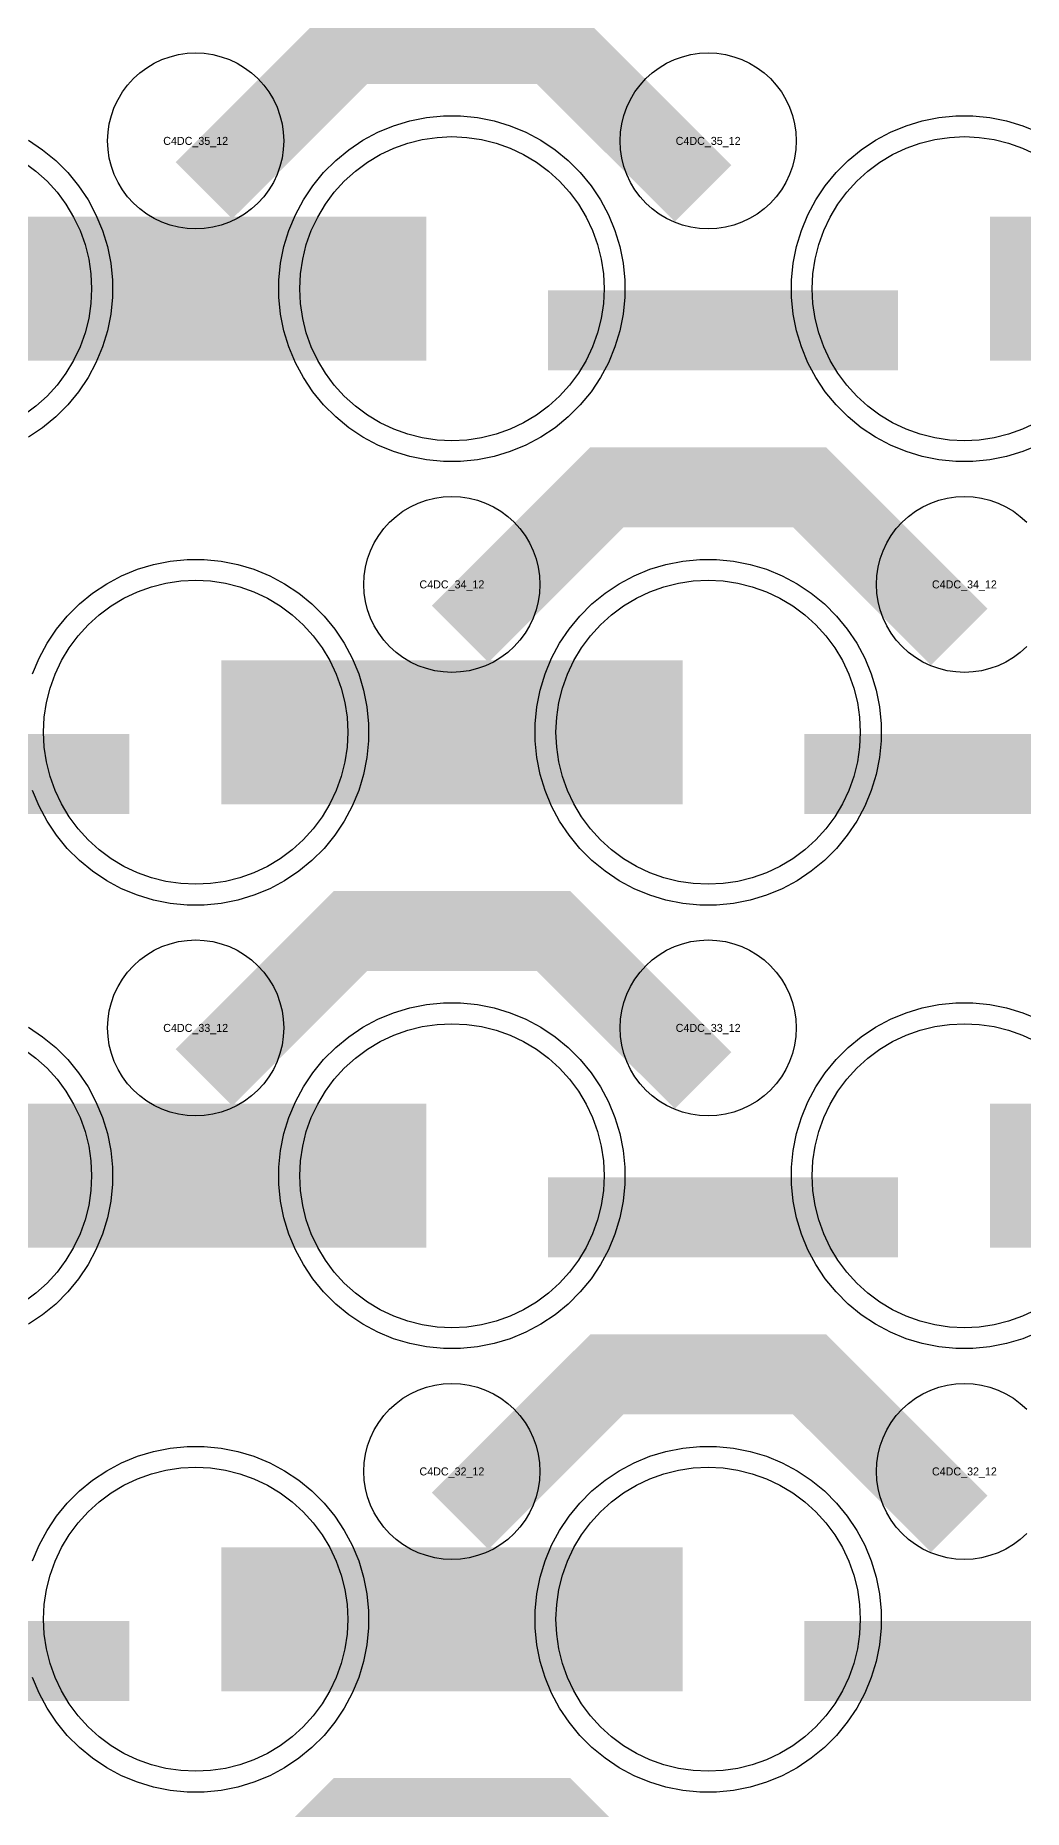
# Model space of a CAD drawing. Extents: x -11880 to 11880, y -14992 to 14992.
# Drawn here: x -8210 to -7902, y -10465 to -9911 of the extents above; entities that cross this region are included whole.
import ezdxf
from ezdxf.enums import TextEntityAlignment as Align

# ---------------------------------------------------------------- set-up
doc = ezdxf.new("R2010")
doc.units = 0
doc.header["$MEASUREMENT"] = 0
for name, color, linetype in [('GDS_775_DT_237', 138, 'CONTINUOUS'), ('RDL1_FS', 34, 'CONTINUOUS'), ('RDL_BS', 160, 'CONTINUOUS')]:
    doc.layers.add(name, color=color, linetype=linetype)

msp = doc.modelspace()

# ---------------------------------------------------------------- linework, layer by layer
at = {"layer": 'RDL1_FS', "color": 240, "true_color": 0xed1f24}
for points in [[(-8080, -10037.329), (-8084.657, -10037.1), (-8089.268, -10036.416), (-8093.791, -10035.284), (-8098.181, -10033.712), (-8102.395, -10031.72), (-8106.395, -10029.322), (-8110.14, -10026.544), (-8113.594, -10023.414), (-8116.724, -10019.96), (-8119.502, -10016.215), (-8121.9, -10012.215), (-8123.892, -10008.001), (-8125.464, -10003.611), (-8126.596, -9999.088), (-8127.28, -9994.477), (-8127.509, -9989.82), (-8127.28, -9985.163), (-8126.596, -9980.552), (-8125.464, -9976.029), (-8123.892, -9971.639), (-8121.9, -9967.425), (-8119.502, -9963.425), (-8116.724, -9959.68), (-8113.594, -9956.226), (-8110.14, -9953.096), (-8106.395, -9950.318), (-8102.395, -9947.92), (-8098.181, -9945.928), (-8093.791, -9944.356), (-8089.268, -9943.224), (-8084.657, -9942.54), (-8080, -9942.311), (-8075.343, -9942.54), (-8070.732, -9943.224), (-8066.209, -9944.356), (-8061.819, -9945.928), (-8057.605, -9947.92), (-8053.605, -9950.318), (-8049.86, -9953.096), (-8046.406, -9956.226), (-8043.276, -9959.68), (-8040.498, -9963.425), (-8038.1, -9967.425), (-8036.108, -9971.639), (-8034.536, -9976.029), (-8033.404, -9980.552), (-8032.72, -9985.163), (-8032.491, -9989.82), (-8032.72, -9994.477), (-8033.404, -9999.088), (-8034.536, -10003.611), (-8036.108, -10008.001), (-8038.1, -10012.215), (-8040.498, -10016.215), (-8043.276, -10019.96), (-8046.406, -10023.414), (-8049.86, -10026.544), (-8053.605, -10029.322), (-8057.605, -10031.72), (-8061.819, -10033.712), (-8066.209, -10035.284), (-8070.732, -10036.416), (-8075.343, -10037.1)], [(-8160, -10453.024), (-8164.657, -10452.795), (-8169.268, -10452.111), (-8173.791, -10450.979), (-8178.181, -10449.407), (-8182.395, -10447.415), (-8186.395, -10445.017), (-8190.14, -10442.239), (-8193.594, -10439.109), (-8196.724, -10435.655), (-8199.502, -10431.91), (-8201.9, -10427.91), (-8203.892, -10423.696), (-8205.464, -10419.306), (-8206.596, -10414.783), (-8207.28, -10410.172), (-8207.509, -10405.515), (-8207.28, -10400.858), (-8206.596, -10396.247), (-8205.464, -10391.724), (-8203.892, -10387.334), (-8201.9, -10383.12), (-8199.502, -10379.12), (-8196.724, -10375.375), (-8193.594, -10371.921), (-8190.14, -10368.791), (-8186.395, -10366.013), (-8182.395, -10363.615), (-8178.181, -10361.623), (-8173.791, -10360.051), (-8169.268, -10358.919), (-8164.657, -10358.235), (-8160, -10358.006), (-8155.343, -10358.235), (-8150.732, -10358.919), (-8146.209, -10360.051), (-8141.819, -10361.623), (-8137.605, -10363.615), (-8133.605, -10366.013), (-8129.86, -10368.791), (-8126.406, -10371.921), (-8123.276, -10375.375), (-8120.498, -10379.12), (-8118.1, -10383.12), (-8116.108, -10387.334), (-8114.536, -10391.724), (-8113.404, -10396.247), (-8112.72, -10400.858), (-8112.491, -10405.515), (-8112.72, -10410.172), (-8113.404, -10414.783), (-8114.536, -10419.306), (-8116.108, -10423.696), (-8118.1, -10427.91), (-8120.498, -10431.91), (-8123.276, -10435.655), (-8126.406, -10439.109), (-8129.86, -10442.239), (-8133.605, -10445.017), (-8137.605, -10447.415), (-8141.819, -10449.407), (-8146.209, -10450.979), (-8150.732, -10452.111), (-8155.343, -10452.795)], [(-8000, -10453.024), (-8004.657, -10452.795), (-8009.268, -10452.111), (-8013.791, -10450.979), (-8018.181, -10449.407), (-8022.395, -10447.415), (-8026.395, -10445.017), (-8030.14, -10442.239), (-8033.594, -10439.109), (-8036.724, -10435.655), (-8039.502, -10431.91), (-8041.9, -10427.91), (-8043.892, -10423.696), (-8045.464, -10419.306), (-8046.596, -10414.783), (-8047.28, -10410.172), (-8047.509, -10405.515), (-8047.28, -10400.858), (-8046.596, -10396.247), (-8045.464, -10391.724), (-8043.892, -10387.334), (-8041.9, -10383.12), (-8039.502, -10379.12), (-8036.724, -10375.375), (-8033.594, -10371.921), (-8030.14, -10368.791), (-8026.395, -10366.013), (-8022.395, -10363.615), (-8018.181, -10361.623), (-8013.791, -10360.051), (-8009.268, -10358.919), (-8004.657, -10358.235), (-8000, -10358.006), (-7995.343, -10358.235), (-7990.732, -10358.919), (-7986.209, -10360.051), (-7981.819, -10361.623), (-7977.605, -10363.615), (-7973.605, -10366.013), (-7969.86, -10368.791), (-7966.406, -10371.921), (-7963.276, -10375.375), (-7960.498, -10379.12), (-7958.1, -10383.12), (-7956.108, -10387.334), (-7954.536, -10391.724), (-7953.404, -10396.247), (-7952.72, -10400.858), (-7952.491, -10405.515), (-7952.72, -10410.172), (-7953.404, -10414.783), (-7954.536, -10419.306), (-7956.108, -10423.696), (-7958.1, -10427.91), (-7960.498, -10431.91), (-7963.276, -10435.655), (-7966.406, -10439.109), (-7969.86, -10442.239), (-7973.605, -10445.017), (-7977.605, -10447.415), (-7981.819, -10449.407), (-7986.209, -10450.979), (-7990.732, -10452.111), (-7995.343, -10452.795)]]:
    msp.add_lwpolyline(points, close=True, dxfattribs=at)
for points in [[(-7897.605, -10031.72), (-7901.819, -10033.712), (-7906.209, -10035.284), (-7910.732, -10036.416), (-7915.343, -10037.1), (-7920, -10037.329), (-7924.657, -10037.1), (-7929.268, -10036.416), (-7933.791, -10035.284), (-7938.181, -10033.712), (-7942.395, -10031.72), (-7946.395, -10029.322), (-7950.14, -10026.544), (-7953.594, -10023.414), (-7956.724, -10019.96), (-7959.502, -10016.215), (-7961.9, -10012.215), (-7963.892, -10008.001), (-7965.464, -10003.611), (-7966.596, -9999.088), (-7967.28, -9994.477), (-7967.509, -9989.82), (-7967.28, -9985.163), (-7966.596, -9980.552), (-7965.464, -9976.029), (-7963.892, -9971.639), (-7961.9, -9967.425), (-7959.502, -9963.425), (-7956.724, -9959.68), (-7953.594, -9956.226), (-7950.14, -9953.096), (-7946.395, -9950.318), (-7942.395, -9947.92), (-7938.181, -9945.928), (-7933.791, -9944.356), (-7929.268, -9943.224), (-7924.657, -9942.54), (-7920, -9942.311), (-7915.343, -9942.54), (-7910.732, -9943.224), (-7906.209, -9944.356), (-7901.819, -9945.928), (-7897.605, -9947.92)], [(-8213.605, -9950.318), (-8209.86, -9953.096), (-8206.406, -9956.226), (-8203.276, -9959.68), (-8200.498, -9963.425), (-8198.1, -9967.425), (-8196.108, -9971.639), (-8194.536, -9976.029), (-8193.404, -9980.552), (-8192.72, -9985.163), (-8192.491, -9989.82), (-8192.72, -9994.477), (-8193.404, -9999.088), (-8194.536, -10003.611), (-8196.108, -10008.001), (-8198.1, -10012.215), (-8200.498, -10016.215), (-8203.276, -10019.96), (-8206.406, -10023.414), (-8209.86, -10026.544), (-8213.605, -10029.322)]]:
    msp.add_lwpolyline(points, dxfattribs=at)
for points in [[(-8231.998, -9989.82, 45, 45, 0), (-8159.998, -9989.82, 45, 45, 0)], [(-8159.998, -9989.82, 45, 45, 0), (-8087.998, -9989.82, 45, 45, 0)], [(-7911.998, -9989.82, 45, 45, 0), (-7839.998, -9989.82, 45, 45, 0)], [(-8151.998, -10405.515, 45, 45, 0), (-8079.998, -10405.515, 45, 45, 0)], [(-8079.998, -10405.515, 45, 45, 0), (-8007.998, -10405.515, 45, 45, 0)]]:
    msp.add_lwpolyline(points, format="xyseb", dxfattribs=at)
at = {"layer": 'RDL1_FS'}
for points in [[(-8160, -10175.894), (-8164.657, -10175.665), (-8169.268, -10174.981), (-8173.791, -10173.849), (-8178.181, -10172.277), (-8182.395, -10170.285), (-8186.395, -10167.887), (-8190.14, -10165.109), (-8193.594, -10161.979), (-8196.724, -10158.525), (-8199.502, -10154.78), (-8201.9, -10150.78), (-8203.892, -10146.566), (-8205.464, -10142.176), (-8206.596, -10137.653), (-8207.28, -10133.042), (-8207.509, -10128.385), (-8207.28, -10123.728), (-8206.596, -10119.117), (-8205.464, -10114.594), (-8203.892, -10110.204), (-8201.9, -10105.99), (-8199.502, -10101.99), (-8196.724, -10098.245), (-8193.594, -10094.791), (-8190.14, -10091.661), (-8186.395, -10088.883), (-8182.395, -10086.485), (-8178.181, -10084.493), (-8173.791, -10082.921), (-8169.268, -10081.789), (-8164.657, -10081.105), (-8160, -10080.876), (-8155.343, -10081.105), (-8150.732, -10081.789), (-8146.209, -10082.921), (-8141.819, -10084.493), (-8137.605, -10086.485), (-8133.605, -10088.883), (-8129.86, -10091.661), (-8126.406, -10094.791), (-8123.276, -10098.245), (-8120.498, -10101.99), (-8118.1, -10105.99), (-8116.108, -10110.204), (-8114.536, -10114.594), (-8113.404, -10119.117), (-8112.72, -10123.728), (-8112.491, -10128.385), (-8112.72, -10133.042), (-8113.404, -10137.653), (-8114.536, -10142.176), (-8116.108, -10146.566), (-8118.1, -10150.78), (-8120.498, -10154.78), (-8123.276, -10158.525), (-8126.406, -10161.979), (-8129.86, -10165.109), (-8133.605, -10167.887), (-8137.605, -10170.285), (-8141.819, -10172.277), (-8146.209, -10173.849), (-8150.732, -10174.981), (-8155.343, -10175.665)], [(-8000, -10175.894), (-8004.657, -10175.665), (-8009.268, -10174.981), (-8013.791, -10173.849), (-8018.181, -10172.277), (-8022.395, -10170.285), (-8026.395, -10167.887), (-8030.14, -10165.109), (-8033.594, -10161.979), (-8036.724, -10158.525), (-8039.502, -10154.78), (-8041.9, -10150.78), (-8043.892, -10146.566), (-8045.464, -10142.176), (-8046.596, -10137.653), (-8047.28, -10133.042), (-8047.509, -10128.385), (-8047.28, -10123.728), (-8046.596, -10119.117), (-8045.464, -10114.594), (-8043.892, -10110.204), (-8041.9, -10105.99), (-8039.502, -10101.99), (-8036.724, -10098.245), (-8033.594, -10094.791), (-8030.14, -10091.661), (-8026.395, -10088.883), (-8022.395, -10086.485), (-8018.181, -10084.493), (-8013.791, -10082.921), (-8009.268, -10081.789), (-8004.657, -10081.105), (-8000, -10080.876), (-7995.343, -10081.105), (-7990.732, -10081.789), (-7986.209, -10082.921), (-7981.819, -10084.493), (-7977.605, -10086.485), (-7973.605, -10088.883), (-7969.86, -10091.661), (-7966.406, -10094.791), (-7963.276, -10098.245), (-7960.498, -10101.99), (-7958.1, -10105.99), (-7956.108, -10110.204), (-7954.536, -10114.594), (-7953.404, -10119.117), (-7952.72, -10123.728), (-7952.491, -10128.385), (-7952.72, -10133.042), (-7953.404, -10137.653), (-7954.536, -10142.176), (-7956.108, -10146.566), (-7958.1, -10150.78), (-7960.498, -10154.78), (-7963.276, -10158.525), (-7966.406, -10161.979), (-7969.86, -10165.109), (-7973.605, -10167.887), (-7977.605, -10170.285), (-7981.819, -10172.277), (-7986.209, -10173.849), (-7990.732, -10174.981), (-7995.343, -10175.665)], [(-8080, -10314.459), (-8084.657, -10314.23), (-8089.268, -10313.546), (-8093.791, -10312.414), (-8098.181, -10310.842), (-8102.395, -10308.85), (-8106.395, -10306.452), (-8110.14, -10303.674), (-8113.594, -10300.544), (-8116.724, -10297.09), (-8119.502, -10293.345), (-8121.9, -10289.345), (-8123.892, -10285.131), (-8125.464, -10280.741), (-8126.596, -10276.218), (-8127.28, -10271.607), (-8127.509, -10266.95), (-8127.28, -10262.293), (-8126.596, -10257.682), (-8125.464, -10253.159), (-8123.892, -10248.769), (-8121.9, -10244.555), (-8119.502, -10240.555), (-8116.724, -10236.81), (-8113.594, -10233.356), (-8110.14, -10230.226), (-8106.395, -10227.448), (-8102.395, -10225.05), (-8098.181, -10223.058), (-8093.791, -10221.486), (-8089.268, -10220.354), (-8084.657, -10219.67), (-8080, -10219.441), (-8075.343, -10219.67), (-8070.732, -10220.354), (-8066.209, -10221.486), (-8061.819, -10223.058), (-8057.605, -10225.05), (-8053.605, -10227.448), (-8049.86, -10230.226), (-8046.406, -10233.356), (-8043.276, -10236.81), (-8040.498, -10240.555), (-8038.1, -10244.555), (-8036.108, -10248.769), (-8034.536, -10253.159), (-8033.404, -10257.682), (-8032.72, -10262.293), (-8032.491, -10266.95), (-8032.72, -10271.607), (-8033.404, -10276.218), (-8034.536, -10280.741), (-8036.108, -10285.131), (-8038.1, -10289.345), (-8040.498, -10293.345), (-8043.276, -10297.09), (-8046.406, -10300.544), (-8049.86, -10303.674), (-8053.605, -10306.452), (-8057.605, -10308.85), (-8061.819, -10310.842), (-8066.209, -10312.414), (-8070.732, -10313.546), (-8075.343, -10314.23)]]:
    msp.add_lwpolyline(points, close=True, dxfattribs=at)
for points in [[(-8151.998, -10128.385, 45, 45, 0), (-8079.998, -10128.385, 45, 45, 0)], [(-8079.998, -10128.385, 45, 45, 0), (-8007.998, -10128.385, 45, 45, 0)], [(-8231.998, -10266.95, 45, 45, 0), (-8159.998, -10266.95, 45, 45, 0)], [(-8159.998, -10266.95, 45, 45, 0), (-8087.998, -10266.95, 45, 45, 0)], [(-7911.998, -10266.95, 45, 45, 0), (-7839.998, -10266.95, 45, 45, 0)]]:
    msp.add_lwpolyline(points, format="xyseb", dxfattribs=at)
for points in [[(-7897.605, -10308.85), (-7901.819, -10310.842), (-7906.209, -10312.414), (-7910.732, -10313.546), (-7915.343, -10314.23), (-7920, -10314.459), (-7924.657, -10314.23), (-7929.268, -10313.546), (-7933.791, -10312.414), (-7938.181, -10310.842), (-7942.395, -10308.85), (-7946.395, -10306.452), (-7950.14, -10303.674), (-7953.594, -10300.544), (-7956.724, -10297.09), (-7959.502, -10293.345), (-7961.9, -10289.345), (-7963.892, -10285.131), (-7965.464, -10280.741), (-7966.596, -10276.218), (-7967.28, -10271.607), (-7967.509, -10266.95), (-7967.28, -10262.293), (-7966.596, -10257.682), (-7965.464, -10253.159), (-7963.892, -10248.769), (-7961.9, -10244.555), (-7959.502, -10240.555), (-7956.724, -10236.81), (-7953.594, -10233.356), (-7950.14, -10230.226), (-7946.395, -10227.448), (-7942.395, -10225.05), (-7938.181, -10223.058), (-7933.791, -10221.486), (-7929.268, -10220.354), (-7924.657, -10219.67), (-7920, -10219.441), (-7915.343, -10219.67), (-7910.732, -10220.354), (-7906.209, -10221.486), (-7901.819, -10223.058), (-7897.605, -10225.05)], [(-8213.605, -10227.448), (-8209.86, -10230.226), (-8206.406, -10233.356), (-8203.276, -10236.81), (-8200.498, -10240.555), (-8198.1, -10244.555), (-8196.108, -10248.769), (-8194.536, -10253.159), (-8193.404, -10257.682), (-8192.72, -10262.293), (-8192.491, -10266.95), (-8192.72, -10271.607), (-8193.404, -10276.218), (-8194.536, -10280.741), (-8196.108, -10285.131), (-8198.1, -10289.345), (-8200.498, -10293.345), (-8203.276, -10297.09), (-8206.406, -10300.544), (-8209.86, -10303.674), (-8213.605, -10306.452)]]:
    msp.add_lwpolyline(points, dxfattribs=at)
at = {"layer": 'RDL_BS'}
for points in [[(-8157.438, -9959.134, 25, 25, 0), (-8111.623, -9913.319, 25, 25, 0), (-8078.07, -9913.319, 25, 25, 0)], [(-8001.599, -9960.033, 25, 25, 0), (-8048.313, -9913.319, 25, 25, 0), (-8078.071, -9913.319, 25, 25, 0)], [(-8077.438, -10097.699, 25, 25, 0), (-8031.623, -10051.884, 25, 25, 0), (-7998.07, -10051.884, 25, 25, 0)], [(-7921.599, -10098.598, 25, 25, 0), (-7968.313, -10051.884, 25, 25, 0), (-7998.071, -10051.884, 25, 25, 0)], [(-8289.984, -10141.398, 25, 25, 0), (-8180.719, -10141.398, 25, 25, 0)], [(-7969.984, -10141.398, 25, 25, 0), (-7860.719, -10141.398, 25, 25, 0)], [(-8157.438, -10236.264, 25, 25, 0), (-8111.623, -10190.449, 25, 25, 0), (-8078.07, -10190.449, 25, 25, 0)], [(-8001.599, -10237.163, 25, 25, 0), (-8048.313, -10190.449, 25, 25, 0), (-8078.071, -10190.449, 25, 25, 0)], [(-8049.984, -10279.963, 25, 25, 0), (-7940.719, -10279.963, 25, 25, 0)], [(-8077.438, -10374.829, 25, 25, 0), (-8031.623, -10329.014, 25, 25, 0), (-7998.07, -10329.014, 25, 25, 0)], [(-7921.599, -10375.728, 25, 25, 0), (-7968.313, -10329.014, 25, 25, 0), (-7998.071, -10329.014, 25, 25, 0)], [(-8157.438, -10513.394, 25, 25, 0), (-8111.623, -10467.579, 25, 25, 0), (-8078.07, -10467.579, 25, 25, 0)], [(-8001.599, -10514.293, 25, 25, 0), (-8048.313, -10467.579, 25, 25, 0), (-8078.071, -10467.579, 25, 25, 0)]]:
    msp.add_lwpolyline(points, format="xyseb", dxfattribs=at)
for points in [[(-8160, -9971.126), (-8162.693, -9970.994), (-8165.365, -9970.598), (-8167.984, -9969.941), (-8170.519, -9969.034), (-8172.956, -9967.882), (-8175.28, -9966.489), (-8177.443, -9964.886), (-8179.442, -9963.074), (-8181.254, -9961.075), (-8182.857, -9958.912), (-8184.25, -9956.588), (-8185.402, -9954.151), (-8186.309, -9951.616), (-8186.966, -9948.997), (-8187.362, -9946.325), (-8187.494, -9943.632), (-8187.362, -9940.939), (-8186.966, -9938.267), (-8186.309, -9935.648), (-8185.402, -9933.113), (-8184.25, -9930.676), (-8182.857, -9928.352), (-8181.254, -9926.189), (-8179.442, -9924.19), (-8177.443, -9922.378), (-8175.28, -9920.775), (-8172.956, -9919.382), (-8170.519, -9918.23), (-8167.984, -9917.323), (-8165.365, -9916.666), (-8162.693, -9916.27), (-8160, -9916.138), (-8157.307, -9916.27), (-8154.635, -9916.666), (-8152.016, -9917.323), (-8149.481, -9918.23), (-8147.044, -9919.382), (-8144.72, -9920.775), (-8142.557, -9922.378), (-8140.558, -9924.19), (-8138.746, -9926.189), (-8137.143, -9928.352), (-8135.75, -9930.676), (-8134.598, -9933.113), (-8133.691, -9935.648), (-8133.034, -9938.267), (-8132.638, -9940.939), (-8132.506, -9943.632), (-8132.638, -9946.325), (-8133.034, -9948.997), (-8133.691, -9951.616), (-8134.598, -9954.151), (-8135.75, -9956.588), (-8137.143, -9958.912), (-8138.746, -9961.075), (-8140.558, -9963.074), (-8142.557, -9964.886), (-8144.72, -9966.489), (-8147.044, -9967.882), (-8149.481, -9969.034), (-8152.016, -9969.941), (-8154.635, -9970.598), (-8157.307, -9970.994)], [(-8000, -9971.126), (-8002.693, -9970.994), (-8005.365, -9970.598), (-8007.984, -9969.941), (-8010.519, -9969.034), (-8012.956, -9967.882), (-8015.28, -9966.489), (-8017.443, -9964.886), (-8019.442, -9963.074), (-8021.254, -9961.075), (-8022.857, -9958.912), (-8024.25, -9956.588), (-8025.402, -9954.151), (-8026.309, -9951.616), (-8026.966, -9948.997), (-8027.362, -9946.325), (-8027.494, -9943.632), (-8027.362, -9940.939), (-8026.966, -9938.267), (-8026.309, -9935.648), (-8025.402, -9933.113), (-8024.25, -9930.676), (-8022.857, -9928.352), (-8021.254, -9926.189), (-8019.442, -9924.19), (-8017.443, -9922.378), (-8015.28, -9920.775), (-8012.956, -9919.382), (-8010.519, -9918.23), (-8007.984, -9917.323), (-8005.365, -9916.666), (-8002.693, -9916.27), (-8000, -9916.138), (-7997.307, -9916.27), (-7994.635, -9916.666), (-7992.016, -9917.323), (-7989.481, -9918.23), (-7987.044, -9919.382), (-7984.72, -9920.775), (-7982.557, -9922.378), (-7980.558, -9924.19), (-7978.746, -9926.189), (-7977.143, -9928.352), (-7975.75, -9930.676), (-7974.598, -9933.113), (-7973.691, -9935.648), (-7973.034, -9938.267), (-7972.638, -9940.939), (-7972.506, -9943.632), (-7972.638, -9946.325), (-7973.034, -9948.997), (-7973.691, -9951.616), (-7974.598, -9954.151), (-7975.75, -9956.588), (-7977.143, -9958.912), (-7978.746, -9961.075), (-7980.558, -9963.074), (-7982.557, -9964.886), (-7984.72, -9966.489), (-7987.044, -9967.882), (-7989.481, -9969.034), (-7992.016, -9969.941), (-7994.635, -9970.598), (-7997.307, -9970.994)], [(-8080, -10109.691), (-8082.693, -10109.559), (-8085.365, -10109.163), (-8087.984, -10108.506), (-8090.519, -10107.599), (-8092.956, -10106.447), (-8095.28, -10105.054), (-8097.443, -10103.451), (-8099.442, -10101.639), (-8101.254, -10099.64), (-8102.857, -10097.477), (-8104.25, -10095.153), (-8105.402, -10092.716), (-8106.309, -10090.181), (-8106.966, -10087.562), (-8107.362, -10084.89), (-8107.494, -10082.197), (-8107.362, -10079.504), (-8106.966, -10076.832), (-8106.309, -10074.213), (-8105.402, -10071.678), (-8104.25, -10069.241), (-8102.857, -10066.917), (-8101.254, -10064.754), (-8099.442, -10062.755), (-8097.443, -10060.943), (-8095.28, -10059.34), (-8092.956, -10057.947), (-8090.519, -10056.795), (-8087.984, -10055.888), (-8085.365, -10055.231), (-8082.693, -10054.835), (-8080, -10054.703), (-8077.307, -10054.835), (-8074.635, -10055.231), (-8072.016, -10055.888), (-8069.481, -10056.795), (-8067.044, -10057.947), (-8064.72, -10059.34), (-8062.557, -10060.943), (-8060.558, -10062.755), (-8058.746, -10064.754), (-8057.143, -10066.917), (-8055.75, -10069.241), (-8054.598, -10071.678), (-8053.691, -10074.213), (-8053.034, -10076.832), (-8052.638, -10079.504), (-8052.506, -10082.197), (-8052.638, -10084.89), (-8053.034, -10087.562), (-8053.691, -10090.181), (-8054.598, -10092.716), (-8055.75, -10095.153), (-8057.143, -10097.477), (-8058.746, -10099.64), (-8060.558, -10101.639), (-8062.557, -10103.451), (-8064.72, -10105.054), (-8067.044, -10106.447), (-8069.481, -10107.599), (-8072.016, -10108.506), (-8074.635, -10109.163), (-8077.307, -10109.559)], [(-8002.644, -10182.385), (-8007.938, -10181.868), (-8013.165, -10180.822), (-8018.205, -10179.291), (-8023.115, -10177.26), (-8027.777, -10174.768), (-8032.191, -10171.821), (-8036.292, -10168.459), (-8040.074, -10164.677), (-8043.436, -10160.576), (-8046.383, -10156.162), (-8048.875, -10151.5), (-8050.906, -10146.59), (-8052.437, -10141.55), (-8053.483, -10136.323), (-8054, -10131.029), (-8054, -10125.741), (-8053.483, -10120.447), (-8052.437, -10115.22), (-8050.906, -10110.18), (-8048.875, -10105.27), (-8046.383, -10100.608), (-8043.436, -10096.194), (-8040.074, -10092.093), (-8036.292, -10088.311), (-8032.191, -10084.949), (-8027.777, -10082.002), (-8023.115, -10079.51), (-8018.205, -10077.479), (-8013.165, -10075.948), (-8007.938, -10074.902), (-8002.644, -10074.385), (-7997.356, -10074.385), (-7992.062, -10074.902), (-7986.835, -10075.948), (-7981.795, -10077.479), (-7976.885, -10079.51), (-7972.223, -10082.002), (-7967.809, -10084.949), (-7963.708, -10088.311), (-7959.926, -10092.093), (-7956.564, -10096.194), (-7953.617, -10100.608), (-7951.125, -10105.27), (-7949.094, -10110.18), (-7947.563, -10115.22), (-7946.517, -10120.447), (-7946, -10125.741), (-7946, -10131.029), (-7946.517, -10136.323), (-7947.563, -10141.55), (-7949.094, -10146.59), (-7951.125, -10151.5), (-7953.617, -10156.162), (-7956.564, -10160.576), (-7959.926, -10164.677), (-7963.708, -10168.459), (-7967.809, -10171.821), (-7972.223, -10174.768), (-7976.885, -10177.26), (-7981.795, -10179.291), (-7986.835, -10180.822), (-7992.062, -10181.868), (-7997.356, -10182.385)], [(-8160, -10248.256), (-8162.693, -10248.124), (-8165.365, -10247.728), (-8167.984, -10247.071), (-8170.519, -10246.164), (-8172.956, -10245.012), (-8175.28, -10243.619), (-8177.443, -10242.016), (-8179.442, -10240.204), (-8181.254, -10238.205), (-8182.857, -10236.042), (-8184.25, -10233.718), (-8185.402, -10231.281), (-8186.309, -10228.746), (-8186.966, -10226.127), (-8187.362, -10223.455), (-8187.494, -10220.762), (-8187.362, -10218.069), (-8186.966, -10215.397), (-8186.309, -10212.778), (-8185.402, -10210.243), (-8184.25, -10207.806), (-8182.857, -10205.482), (-8181.254, -10203.319), (-8179.442, -10201.32), (-8177.443, -10199.508), (-8175.28, -10197.905), (-8172.956, -10196.512), (-8170.519, -10195.36), (-8167.984, -10194.453), (-8165.365, -10193.796), (-8162.693, -10193.4), (-8160, -10193.268), (-8157.307, -10193.4), (-8154.635, -10193.796), (-8152.016, -10194.453), (-8149.481, -10195.36), (-8147.044, -10196.512), (-8144.72, -10197.905), (-8142.557, -10199.508), (-8140.558, -10201.32), (-8138.746, -10203.319), (-8137.143, -10205.482), (-8135.75, -10207.806), (-8134.598, -10210.243), (-8133.691, -10212.778), (-8133.034, -10215.397), (-8132.638, -10218.069), (-8132.506, -10220.762), (-8132.638, -10223.455), (-8133.034, -10226.127), (-8133.691, -10228.746), (-8134.598, -10231.281), (-8135.75, -10233.718), (-8137.143, -10236.042), (-8138.746, -10238.205), (-8140.558, -10240.204), (-8142.557, -10242.016), (-8144.72, -10243.619), (-8147.044, -10245.012), (-8149.481, -10246.164), (-8152.016, -10247.071), (-8154.635, -10247.728), (-8157.307, -10248.124)], [(-8000, -10248.256), (-8002.693, -10248.124), (-8005.365, -10247.728), (-8007.984, -10247.071), (-8010.519, -10246.164), (-8012.956, -10245.012), (-8015.28, -10243.619), (-8017.443, -10242.016), (-8019.442, -10240.204), (-8021.254, -10238.205), (-8022.857, -10236.042), (-8024.25, -10233.718), (-8025.402, -10231.281), (-8026.309, -10228.746), (-8026.966, -10226.127), (-8027.362, -10223.455), (-8027.494, -10220.762), (-8027.362, -10218.069), (-8026.966, -10215.397), (-8026.309, -10212.778), (-8025.402, -10210.243), (-8024.25, -10207.806), (-8022.857, -10205.482), (-8021.254, -10203.319), (-8019.442, -10201.32), (-8017.443, -10199.508), (-8015.28, -10197.905), (-8012.956, -10196.512), (-8010.519, -10195.36), (-8007.984, -10194.453), (-8005.365, -10193.796), (-8002.693, -10193.4), (-8000, -10193.268), (-7997.307, -10193.4), (-7994.635, -10193.796), (-7992.016, -10194.453), (-7989.481, -10195.36), (-7987.044, -10196.512), (-7984.72, -10197.905), (-7982.557, -10199.508), (-7980.558, -10201.32), (-7978.746, -10203.319), (-7977.143, -10205.482), (-7975.75, -10207.806), (-7974.598, -10210.243), (-7973.691, -10212.778), (-7973.034, -10215.397), (-7972.638, -10218.069), (-7972.506, -10220.762), (-7972.638, -10223.455), (-7973.034, -10226.127), (-7973.691, -10228.746), (-7974.598, -10231.281), (-7975.75, -10233.718), (-7977.143, -10236.042), (-7978.746, -10238.205), (-7980.558, -10240.204), (-7982.557, -10242.016), (-7984.72, -10243.619), (-7987.044, -10245.012), (-7989.481, -10246.164), (-7992.016, -10247.071), (-7994.635, -10247.728), (-7997.307, -10248.124)], [(-8082.644, -10320.95), (-8087.938, -10320.433), (-8093.165, -10319.387), (-8098.205, -10317.856), (-8103.115, -10315.825), (-8107.777, -10313.333), (-8112.191, -10310.386), (-8116.292, -10307.024), (-8120.074, -10303.242), (-8123.436, -10299.141), (-8126.383, -10294.727), (-8128.875, -10290.065), (-8130.906, -10285.155), (-8132.437, -10280.115), (-8133.483, -10274.888), (-8134, -10269.594), (-8134, -10264.306), (-8133.483, -10259.012), (-8132.437, -10253.785), (-8130.906, -10248.745), (-8128.875, -10243.835), (-8126.383, -10239.173), (-8123.436, -10234.759), (-8120.074, -10230.658), (-8116.292, -10226.876), (-8112.191, -10223.514), (-8107.777, -10220.567), (-8103.115, -10218.075), (-8098.205, -10216.044), (-8093.165, -10214.513), (-8087.938, -10213.467), (-8082.644, -10212.95), (-8077.356, -10212.95), (-8072.062, -10213.467), (-8066.835, -10214.513), (-8061.795, -10216.044), (-8056.885, -10218.075), (-8052.223, -10220.567), (-8047.809, -10223.514), (-8043.708, -10226.876), (-8039.926, -10230.658), (-8036.564, -10234.759), (-8033.617, -10239.173), (-8031.125, -10243.835), (-8029.094, -10248.745), (-8027.563, -10253.785), (-8026.517, -10259.012), (-8026, -10264.306), (-8026, -10269.594), (-8026.517, -10274.888), (-8027.563, -10280.115), (-8029.094, -10285.155), (-8031.125, -10290.065), (-8033.617, -10294.727), (-8036.564, -10299.141), (-8039.926, -10303.242), (-8043.708, -10307.024), (-8047.809, -10310.386), (-8052.223, -10313.333), (-8056.885, -10315.825), (-8061.795, -10317.856), (-8066.835, -10319.387), (-8072.062, -10320.433), (-8077.356, -10320.95)], [(-8080, -10386.821), (-8082.693, -10386.689), (-8085.365, -10386.293), (-8087.984, -10385.636), (-8090.519, -10384.729), (-8092.956, -10383.577), (-8095.28, -10382.184), (-8097.443, -10380.581), (-8099.442, -10378.769), (-8101.254, -10376.77), (-8102.857, -10374.607), (-8104.25, -10372.283), (-8105.402, -10369.846), (-8106.309, -10367.311), (-8106.966, -10364.692), (-8107.362, -10362.02), (-8107.494, -10359.327), (-8107.362, -10356.634), (-8106.966, -10353.962), (-8106.309, -10351.343), (-8105.402, -10348.808), (-8104.25, -10346.371), (-8102.857, -10344.047), (-8101.254, -10341.884), (-8099.442, -10339.885), (-8097.443, -10338.073), (-8095.28, -10336.47), (-8092.956, -10335.077), (-8090.519, -10333.925), (-8087.984, -10333.018), (-8085.365, -10332.361), (-8082.693, -10331.965), (-8080, -10331.833), (-8077.307, -10331.965), (-8074.635, -10332.361), (-8072.016, -10333.018), (-8069.481, -10333.925), (-8067.044, -10335.077), (-8064.72, -10336.47), (-8062.557, -10338.073), (-8060.558, -10339.885), (-8058.746, -10341.884), (-8057.143, -10344.047), (-8055.75, -10346.371), (-8054.598, -10348.808), (-8053.691, -10351.343), (-8053.034, -10353.962), (-8052.638, -10356.634), (-8052.506, -10359.327), (-8052.638, -10362.02), (-8053.034, -10364.692), (-8053.691, -10367.311), (-8054.598, -10369.846), (-8055.75, -10372.283), (-8057.143, -10374.607), (-8058.746, -10376.77), (-8060.558, -10378.769), (-8062.557, -10380.581), (-8064.72, -10382.184), (-8067.044, -10383.577), (-8069.481, -10384.729), (-8072.016, -10385.636), (-8074.635, -10386.293), (-8077.307, -10386.689)]]:
    msp.add_lwpolyline(points, close=True, dxfattribs=at)
at = {"layer": 'RDL_BS', "color": 240, "true_color": 0xed1f24}
for points in [[(-8082.644, -10043.82), (-8087.938, -10043.303), (-8093.165, -10042.257), (-8098.205, -10040.726), (-8103.115, -10038.695), (-8107.777, -10036.203), (-8112.191, -10033.256), (-8116.292, -10029.894), (-8120.074, -10026.112), (-8123.436, -10022.011), (-8126.383, -10017.597), (-8128.875, -10012.935), (-8130.906, -10008.025), (-8132.437, -10002.985), (-8133.483, -9997.758), (-8134, -9992.464), (-8134, -9987.176), (-8133.483, -9981.882), (-8132.437, -9976.655), (-8130.906, -9971.615), (-8128.875, -9966.705), (-8126.383, -9962.043), (-8123.436, -9957.629), (-8120.074, -9953.528), (-8116.292, -9949.746), (-8112.191, -9946.384), (-8107.777, -9943.437), (-8103.115, -9940.945), (-8098.205, -9938.914), (-8093.165, -9937.383), (-8087.938, -9936.337), (-8082.644, -9935.82), (-8077.356, -9935.82), (-8072.062, -9936.337), (-8066.835, -9937.383), (-8061.795, -9938.914), (-8056.885, -9940.945), (-8052.223, -9943.437), (-8047.809, -9946.384), (-8043.708, -9949.746), (-8039.926, -9953.528), (-8036.564, -9957.629), (-8033.617, -9962.043), (-8031.125, -9966.705), (-8029.094, -9971.615), (-8027.563, -9976.655), (-8026.517, -9981.882), (-8026, -9987.176), (-8026, -9992.464), (-8026.517, -9997.758), (-8027.563, -10002.985), (-8029.094, -10008.025), (-8031.125, -10012.935), (-8033.617, -10017.597), (-8036.564, -10022.011), (-8039.926, -10026.112), (-8043.708, -10029.894), (-8047.809, -10033.256), (-8052.223, -10036.203), (-8056.885, -10038.695), (-8061.795, -10040.726), (-8066.835, -10042.257), (-8072.062, -10043.303), (-8077.356, -10043.82)], [(-8002.644, -10459.515), (-8007.938, -10458.998), (-8013.165, -10457.952), (-8018.205, -10456.421), (-8023.115, -10454.39), (-8027.777, -10451.898), (-8032.191, -10448.951), (-8036.292, -10445.589), (-8040.074, -10441.807), (-8043.436, -10437.706), (-8046.383, -10433.292), (-8048.875, -10428.63), (-8050.906, -10423.72), (-8052.437, -10418.68), (-8053.483, -10413.453), (-8054, -10408.159), (-8054, -10402.871), (-8053.483, -10397.577), (-8052.437, -10392.35), (-8050.906, -10387.31), (-8048.875, -10382.4), (-8046.383, -10377.738), (-8043.436, -10373.324), (-8040.074, -10369.223), (-8036.292, -10365.441), (-8032.191, -10362.079), (-8027.777, -10359.132), (-8023.115, -10356.64), (-8018.205, -10354.609), (-8013.165, -10353.078), (-8007.938, -10352.032), (-8002.644, -10351.515), (-7997.356, -10351.515), (-7992.062, -10352.032), (-7986.835, -10353.078), (-7981.795, -10354.609), (-7976.885, -10356.64), (-7972.223, -10359.132), (-7967.809, -10362.079), (-7963.708, -10365.441), (-7959.926, -10369.223), (-7956.564, -10373.324), (-7953.617, -10377.738), (-7951.125, -10382.4), (-7949.094, -10387.31), (-7947.563, -10392.35), (-7946.517, -10397.577), (-7946, -10402.871), (-7946, -10408.159), (-7946.517, -10413.453), (-7947.563, -10418.68), (-7949.094, -10423.72), (-7951.125, -10428.63), (-7953.617, -10433.292), (-7956.564, -10437.706), (-7959.926, -10441.807), (-7963.708, -10445.589), (-7967.809, -10448.951), (-7972.223, -10451.898), (-7976.885, -10454.39), (-7981.795, -10456.421), (-7986.835, -10457.952), (-7992.062, -10458.998), (-7997.356, -10459.515)]]:
    msp.add_lwpolyline(points, close=True, dxfattribs=at)
for points in [[(-7896.885, -10038.695), (-7901.795, -10040.726), (-7906.835, -10042.257), (-7912.062, -10043.303), (-7917.356, -10043.82), (-7922.644, -10043.82), (-7927.938, -10043.303), (-7933.165, -10042.257), (-7938.205, -10040.726), (-7943.115, -10038.695), (-7947.777, -10036.203), (-7952.191, -10033.256), (-7956.292, -10029.894), (-7960.074, -10026.112), (-7963.436, -10022.011), (-7966.383, -10017.597), (-7968.875, -10012.935), (-7970.906, -10008.025), (-7972.437, -10002.985), (-7973.483, -9997.758), (-7974, -9992.464), (-7974, -9987.176), (-7973.483, -9981.882), (-7972.437, -9976.655), (-7970.906, -9971.615), (-7968.875, -9966.705), (-7966.383, -9962.043), (-7963.436, -9957.629), (-7960.074, -9953.528), (-7956.292, -9949.746), (-7952.191, -9946.384), (-7947.777, -9943.437), (-7943.115, -9940.945), (-7938.205, -9938.914), (-7933.165, -9937.383), (-7927.938, -9936.337), (-7922.644, -9935.82), (-7917.356, -9935.82), (-7912.062, -9936.337), (-7906.835, -9937.383), (-7901.795, -9938.914), (-7896.885, -9940.945)], [(-8212.223, -9943.437), (-8207.809, -9946.384), (-8203.708, -9949.746), (-8199.926, -9953.528), (-8196.564, -9957.629), (-8193.617, -9962.043), (-8191.125, -9966.705), (-8189.094, -9971.615), (-8187.563, -9976.655), (-8186.517, -9981.882), (-8186, -9987.176), (-8186, -9992.464), (-8186.517, -9997.758), (-8187.563, -10002.985), (-8189.094, -10008.025), (-8191.125, -10012.935), (-8193.617, -10017.597), (-8196.564, -10022.011), (-8199.926, -10026.112), (-8203.708, -10029.894), (-8207.809, -10033.256), (-8212.223, -10036.203)], [(-8210.906, -10387.31), (-8208.875, -10382.4), (-8206.383, -10377.738), (-8203.436, -10373.324), (-8200.074, -10369.223), (-8196.292, -10365.441), (-8192.191, -10362.079), (-8187.777, -10359.132), (-8183.115, -10356.64), (-8178.205, -10354.609), (-8173.165, -10353.078), (-8167.938, -10352.032), (-8162.644, -10351.515), (-8157.356, -10351.515), (-8152.062, -10352.032), (-8146.835, -10353.078), (-8141.795, -10354.609), (-8136.885, -10356.64), (-8132.223, -10359.132), (-8127.809, -10362.079), (-8123.708, -10365.441), (-8119.926, -10369.223), (-8116.564, -10373.324), (-8113.617, -10377.738), (-8111.125, -10382.4), (-8109.094, -10387.31), (-8107.563, -10392.35), (-8106.517, -10397.577), (-8106, -10402.871), (-8106, -10408.159), (-8106.517, -10413.453), (-8107.563, -10418.68), (-8109.094, -10423.72), (-8111.125, -10428.63), (-8113.617, -10433.292), (-8116.564, -10437.706), (-8119.926, -10441.807), (-8123.708, -10445.589), (-8127.809, -10448.951), (-8132.223, -10451.898), (-8136.885, -10454.39), (-8141.795, -10456.421), (-8146.835, -10457.952), (-8152.062, -10458.998), (-8157.356, -10459.515), (-8162.644, -10459.515), (-8167.938, -10458.998), (-8173.165, -10457.952), (-8178.205, -10456.421), (-8183.115, -10454.39), (-8187.777, -10451.898), (-8192.191, -10448.951), (-8196.292, -10445.589), (-8200.074, -10441.807), (-8203.436, -10437.706), (-8206.383, -10433.292), (-8208.875, -10428.63), (-8210.906, -10423.72)]]:
    msp.add_lwpolyline(points, dxfattribs=at)
for points in [[(-8049.984, -10002.833, 25, 25, 0), (-7940.719, -10002.833, 25, 25, 0)], [(-8289.984, -10418.528, 25, 25, 0), (-8180.719, -10418.528, 25, 25, 0)], [(-7969.984, -10418.528, 25, 25, 0), (-7860.719, -10418.528, 25, 25, 0)]]:
    msp.add_lwpolyline(points, format="xyseb", dxfattribs=at)
at = {"layer": 'RDL_BS'}
for points in [[(-7900.558, -10101.639), (-7902.557, -10103.451), (-7904.72, -10105.054), (-7907.044, -10106.447), (-7909.481, -10107.599), (-7912.016, -10108.506), (-7914.635, -10109.163), (-7917.307, -10109.559), (-7920, -10109.691), (-7922.693, -10109.559), (-7925.365, -10109.163), (-7927.984, -10108.506), (-7930.519, -10107.599), (-7932.956, -10106.447), (-7935.28, -10105.054), (-7937.443, -10103.451), (-7939.442, -10101.639), (-7941.254, -10099.64), (-7942.857, -10097.477), (-7944.25, -10095.153), (-7945.402, -10092.716), (-7946.309, -10090.181), (-7946.966, -10087.562), (-7947.362, -10084.89), (-7947.494, -10082.197), (-7947.362, -10079.504), (-7946.966, -10076.832), (-7946.309, -10074.213), (-7945.402, -10071.678), (-7944.25, -10069.241), (-7942.857, -10066.917), (-7941.254, -10064.754), (-7939.442, -10062.755), (-7937.443, -10060.943), (-7935.28, -10059.34), (-7932.956, -10057.947), (-7930.519, -10056.795), (-7927.984, -10055.888), (-7925.365, -10055.231), (-7922.693, -10054.835), (-7920, -10054.703), (-7917.307, -10054.835), (-7914.635, -10055.231), (-7912.016, -10055.888), (-7909.481, -10056.795), (-7907.044, -10057.947), (-7904.72, -10059.34), (-7902.557, -10060.943), (-7900.558, -10062.755)], [(-8210.906, -10110.18), (-8208.875, -10105.27), (-8206.383, -10100.608), (-8203.436, -10096.194), (-8200.074, -10092.093), (-8196.292, -10088.311), (-8192.191, -10084.949), (-8187.777, -10082.002), (-8183.115, -10079.51), (-8178.205, -10077.479), (-8173.165, -10075.948), (-8167.938, -10074.902), (-8162.644, -10074.385), (-8157.356, -10074.385), (-8152.062, -10074.902), (-8146.835, -10075.948), (-8141.795, -10077.479), (-8136.885, -10079.51), (-8132.223, -10082.002), (-8127.809, -10084.949), (-8123.708, -10088.311), (-8119.926, -10092.093), (-8116.564, -10096.194), (-8113.617, -10100.608), (-8111.125, -10105.27), (-8109.094, -10110.18), (-8107.563, -10115.22), (-8106.517, -10120.447), (-8106, -10125.741), (-8106, -10131.029), (-8106.517, -10136.323), (-8107.563, -10141.55), (-8109.094, -10146.59), (-8111.125, -10151.5), (-8113.617, -10156.162), (-8116.564, -10160.576), (-8119.926, -10164.677), (-8123.708, -10168.459), (-8127.809, -10171.821), (-8132.223, -10174.768), (-8136.885, -10177.26), (-8141.795, -10179.291), (-8146.835, -10180.822), (-8152.062, -10181.868), (-8157.356, -10182.385), (-8162.644, -10182.385), (-8167.938, -10181.868), (-8173.165, -10180.822), (-8178.205, -10179.291), (-8183.115, -10177.26), (-8187.777, -10174.768), (-8192.191, -10171.821), (-8196.292, -10168.459), (-8200.074, -10164.677), (-8203.436, -10160.576), (-8206.383, -10156.162), (-8208.875, -10151.5), (-8210.906, -10146.59)], [(-7896.885, -10315.825), (-7901.795, -10317.856), (-7906.835, -10319.387), (-7912.062, -10320.433), (-7917.356, -10320.95), (-7922.644, -10320.95), (-7927.938, -10320.433), (-7933.165, -10319.387), (-7938.205, -10317.856), (-7943.115, -10315.825), (-7947.777, -10313.333), (-7952.191, -10310.386), (-7956.292, -10307.024), (-7960.074, -10303.242), (-7963.436, -10299.141), (-7966.383, -10294.727), (-7968.875, -10290.065), (-7970.906, -10285.155), (-7972.437, -10280.115), (-7973.483, -10274.888), (-7974, -10269.594), (-7974, -10264.306), (-7973.483, -10259.012), (-7972.437, -10253.785), (-7970.906, -10248.745), (-7968.875, -10243.835), (-7966.383, -10239.173), (-7963.436, -10234.759), (-7960.074, -10230.658), (-7956.292, -10226.876), (-7952.191, -10223.514), (-7947.777, -10220.567), (-7943.115, -10218.075), (-7938.205, -10216.044), (-7933.165, -10214.513), (-7927.938, -10213.467), (-7922.644, -10212.95), (-7917.356, -10212.95), (-7912.062, -10213.467), (-7906.835, -10214.513), (-7901.795, -10216.044), (-7896.885, -10218.075)], [(-8212.223, -10220.567), (-8207.809, -10223.514), (-8203.708, -10226.876), (-8199.926, -10230.658), (-8196.564, -10234.759), (-8193.617, -10239.173), (-8191.125, -10243.835), (-8189.094, -10248.745), (-8187.563, -10253.785), (-8186.517, -10259.012), (-8186, -10264.306), (-8186, -10269.594), (-8186.517, -10274.888), (-8187.563, -10280.115), (-8189.094, -10285.155), (-8191.125, -10290.065), (-8193.617, -10294.727), (-8196.564, -10299.141), (-8199.926, -10303.242), (-8203.708, -10307.024), (-8207.809, -10310.386), (-8212.223, -10313.333)], [(-7900.558, -10378.769), (-7902.557, -10380.581), (-7904.72, -10382.184), (-7907.044, -10383.577), (-7909.481, -10384.729), (-7912.016, -10385.636), (-7914.635, -10386.293), (-7917.307, -10386.689), (-7920, -10386.821), (-7922.693, -10386.689), (-7925.365, -10386.293), (-7927.984, -10385.636), (-7930.519, -10384.729), (-7932.956, -10383.577), (-7935.28, -10382.184), (-7937.443, -10380.581), (-7939.442, -10378.769), (-7941.254, -10376.77), (-7942.857, -10374.607), (-7944.25, -10372.283), (-7945.402, -10369.846), (-7946.309, -10367.311), (-7946.966, -10364.692), (-7947.362, -10362.02), (-7947.494, -10359.327), (-7947.362, -10356.634), (-7946.966, -10353.962), (-7946.309, -10351.343), (-7945.402, -10348.808), (-7944.25, -10346.371), (-7942.857, -10344.047), (-7941.254, -10341.884), (-7939.442, -10339.885), (-7937.443, -10338.073), (-7935.28, -10336.47), (-7932.956, -10335.077), (-7930.519, -10333.925), (-7927.984, -10333.018), (-7925.365, -10332.361), (-7922.693, -10331.965), (-7920, -10331.833), (-7917.307, -10331.965), (-7914.635, -10332.361), (-7912.016, -10333.018), (-7909.481, -10333.925), (-7907.044, -10335.077), (-7904.72, -10336.47), (-7902.557, -10338.073), (-7900.558, -10339.885)]]:
    msp.add_lwpolyline(points, dxfattribs=at)

# ---------------------------------------------------------------- texts
at = {"layer": 'GDS_775_DT_237'}
for s, p in [('C4DC_35_12', (-8160, -9943.632)), ('C4DC_35_12', (-8160, -9943.632)), ('C4DC_35_12', (-8000, -9943.632)), ('C4DC_35_12', (-8000, -9943.632)), ('C4DC_34_12', (-8080, -10082.197)), ('C4DC_34_12', (-8080, -10082.197)), ('C4DC_34_12', (-7920, -10082.197)), ('C4DC_34_12', (-7920, -10082.197)), ('C4DC_33_12', (-8160, -10220.762)), ('C4DC_33_12', (-8160, -10220.762)), ('C4DC_33_12', (-8000, -10220.762)), ('C4DC_33_12', (-8000, -10220.762)), ('C4DC_32_12', (-8080, -10359.327)), ('C4DC_32_12', (-8080, -10359.327)), ('C4DC_32_12', (-7920, -10359.327)), ('C4DC_32_12', (-7920, -10359.327))]:
    msp.add_text(s, height=2.5, dxfattribs=at).set_placement(p, align=Align.MIDDLE_CENTER)

doc.saveas('drawing.dxf')
